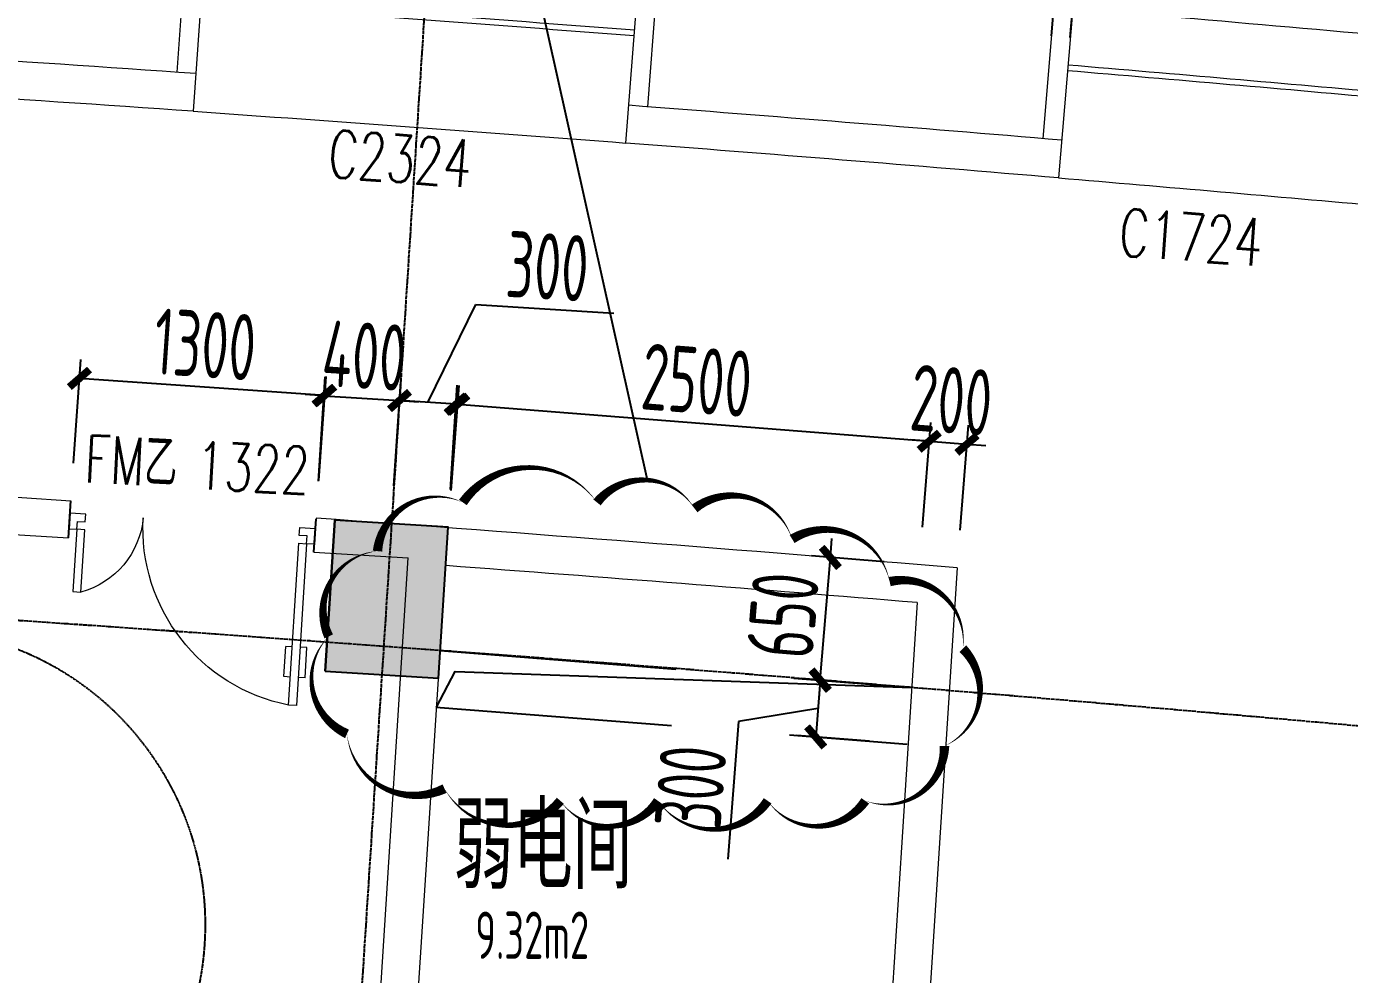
# Model space of a CAD drawing. Header units: millimetres. Extents: x 11515858 to 24947533, y -12764720 to -6305528.
# Drawn here: x 11800065 to 11807060, y -6380067 to -6375054 of the extents above; entities that cross this region are included whole.
import ezdxf
from ezdxf.enums import TextEntityAlignment as Align

# ---------------------------------------------------------------- set-up
doc = ezdxf.new("R2010")
doc.units = ezdxf.units.MM
doc.header["$LTSCALE"] = 10
for name, pattern in [('A2-RG-AXIS$0$CENTER', [2, 1.25, -0.25, 0.25, -0.25]), ('A2-RG-AXIS$0$DOTE', [2.42, 2, -0.2, 0.02, -0.2]), ('A2-RI-F3$0$DOT2', [0.125, 0, -0.125]), ('A2-RI-F3$0$HIDDEN', [0.375, 0.25, -0.125]), ('A2-RV-F3$0$HIDDEN', [0.375, 0.25, -0.125])]:
    doc.linetypes.add(name, pattern=pattern)
for name, color, linetype in [('A2-RB-F3$0$A-DIMS-100', 1, 'Continuous'), ('A2-RG-AXIS$0$A-GRID', 1, 'A2-RG-AXIS$0$CENTER'), ('A2-RI-F3$0$A-HOLE', 2, 'Continuous'), ('A2-RI-F3$0$A-SYMB-AREA', 4, 'Continuous'), ('A2-RI-F3$0$A-SYMB-DOOR', 4, 'Continuous'), ('A2-RI-F3$0$A-SYMB-NAME', 4, 'Continuous'), ('A2-RI-F3$0$A-SYMB-VOID', 35, 'Continuous'), ('A2-RS-F3$0$A-HATH-GRAY', 8, 'Continuous'), ('A2-RS-F3$0$A-WALL-CONC', 6, 'Continuous'), ('A2-RV-F3$0$A-SYMB', 4, 'Continuous')]:
    doc.layers.add(name, color=color, linetype=linetype)
for name, color, linetype, lineweight in [('A2-RI-F3$0$A-DOOR', 32, 'Continuous', 5), ('A2-RI-F3$0$A-FLOR-OTLN', 4, 'A2-RI-F3$0$DOT2', 5), ('A2-RI-F3$0$A-GLAZ', 140, 'Continuous', 5), ('A2-RI-F3$0$A-WALL', 7, 'Continuous', 5)]:
    doc.layers.add(name, color=color, linetype=linetype, lineweight=lineweight)
doc.layers.add('A2-RI-F3$0$A-X-AREA', color=6, linetype='Continuous', plot=False)
doc.layers.get('A2-RI-F3$0$A-X-AREA').off()
doc.styles.add('A2-RB-F3$0$XD2008', font='hzs.shx', dxfattribs={"width": 0.7, "bigfont": 'hztxt.shx'})
doc.styles.add('A2-RI-F3$0$ECADI', font='hzs.shx', dxfattribs={"width": 0.7, "bigfont": 'hztxt.shx'})
doc.styles.add('A2-RI-F3$0$ECADI-TXT', font='simplex.shx', dxfattribs={"bigfont": 'hztxt.shx'})
doc.dimstyles.new('A2-RB-F3$0$XD100$0', dxfattribs={"dimscale": 100, "dimtxt": 3.5, "dimasz": 1, "dimexe": 1, "dimexo": 2, "dimgap": 0.5, "dimtad": 1, "dimdec": 0, "dimdsep": 46, "dimtxsty": 'A2-RB-F3$0$XD2008', "dimblk1": 'A2-RB-F3$0$_ArchTick', "dimblk2": 'A2-RB-F3$0$_ArchTick', "dimsah": 1, "dimcen": 2.5, "dimclrt": 4, "dimaunit": 1, "dimadec": 0, "dimazin": 0, "dimtfac": 1, "dimtdec": 0, "dimtix": 1, "dimtmove": 1, "dimatfit": 3, "dimfxl": 0, "dimtolj": 1, "dimtzin": 0, "dimarcsym": 0})

# ---------------------------------------------------------------- blocks, each defined once
blk = doc.blocks.new('A2-RG-AXIS')
at = {"layer": 'A2-RG-AXIS$0$A-GRID', "linetype": 'A2-RG-AXIS$0$DOTE'}
blk.add_line((11802922, -6363265.7), (11800933.1, -6394199.2), dxfattribs=at)
for radius in [323300, 316700]:
    blk.add_arc((11778730.7, -6694178.7), radius, 75.589285, 95.407644, dxfattribs=at)
blk = doc.blocks.new('A2-RV-F3')
at = {"layer": 'A2-RV-F3$0$A-SYMB', "linetype": 'A2-RV-F3$0$HIDDEN'}
blk.add_arc((11799446, -6379805.1), 1565, 266.32117, 86.32117, dxfattribs=at)
blk = doc.blocks.new('A2-RB-F3$0$_ArchTick')
at = {"color": 0, "linetype": 'ByBlock', "const_width": 0.4}
blk.add_lwpolyline([(-0.5, -0.5), (0.5, 0.5)], dxfattribs=at)
blk = doc.blocks.new('*D741')
at = {"layer": 'A2-RB-F3$0$A-DIMS-100', "color": 0, "lineweight": -2, "transparency": 16777216}
for p, q in [((11801608.7, -6377457.4), (11801644.2, -6376906)), ((11802007.9, -6377483), (11802043.4, -6376931.7)), ((11801637.8, -6377005.8), (11801538, -6376999.4)), ((11801637.8, -6377005.8), (11802036.9, -6377031.5)), ((11802036.9, -6377031.5), (11802136.7, -6377037.9))]:
    blk.add_line(p, q, dxfattribs=at)
at = {"layer": 'Defpoints', "color": 0, "transparency": 16777216}
for p in [(11802036.9, -6377031.5), (11801595.9, -6377656.9), (11801995.1, -6377682.6)]:
    blk.add_point(p, dxfattribs=at)
at = {"layer": 'A2-RB-F3$0$A-DIMS-100', "color": 0, "lineweight": -2, "transparency": 16777216, "xscale": 100, "yscale": 100, "zscale": 100}
for p, rotation in [((11801637.8, -6377005.8), 356.3212734462378), ((11802036.9, -6377031.5), 176.3212734462378)]:
    blk.add_blockref('A2-RB-F3$0$_ArchTick', p, dxfattribs=dict(at, rotation=rotation))
at = {"layer": 'A2-RB-F3$0$A-DIMS-100', "color": 4, "transparency": 16777216, "insert": (11801851.8, -6376794.1), "char_height": 350, "attachment_point": 5, "rotation": 356.32127, "style": 'A2-RB-F3$0$XD2008'}
blk.add_mtext('\\A1;400', dxfattribs=at)
blk = doc.blocks.new('*D742')
at = {"layer": 'A2-RB-F3$0$A-DIMS-100', "color": 0, "lineweight": -2, "transparency": 16777216}
for p, q in [((11800313.2, -6377363.2), (11800351.7, -6376814.4)), ((11801641.5, -6377004.9), (11800344.7, -6376914.1)), ((11801610.1, -6377454), (11801648.5, -6376905.2))]:
    blk.add_line(p, q, dxfattribs=at)
at = {"layer": 'Defpoints', "color": 0, "transparency": 16777216}
for p in [(11800344.7, -6376914.1), (11800299.3, -6377562.7), (11801596.1, -6377653.5)]:
    blk.add_point(p, dxfattribs=at)
at = {"layer": 'A2-RB-F3$0$A-DIMS-100', "color": 0, "lineweight": -2, "transparency": 16777216, "xscale": 100, "yscale": 100, "zscale": 100}
for p, rotation in [((11800344.7, -6376914.1), 175.9950317322784), ((11801641.5, -6377004.9), 355.9950317322784)]:
    blk.add_blockref('A2-RB-F3$0$_ArchTick', p, dxfattribs=dict(at, rotation=rotation))
at = {"layer": 'A2-RB-F3$0$A-DIMS-100', "color": 4, "transparency": 16777216, "insert": (11801008.8, -6376735.1), "char_height": 350, "attachment_point": 5, "rotation": 355.99503, "style": 'A2-RB-F3$0$XD2008'}
blk.add_mtext('\\A1;1300', dxfattribs=at)
blk = doc.blocks.new('*D886')
at = {"layer": 'A2-RB-F3$0$A-DIMS-100', "color": 0, "lineweight": -2, "transparency": 16777216}
for p, q in [((11805583.7, -6375112.1), (11805652.2, -6374308.9)), ((11807337.9, -6374553), (11805643.7, -6374408.5)), ((11807277.9, -6375256.6), (11807346.4, -6374453.4))]:
    blk.add_line(p, q, dxfattribs=at)
at = {"layer": 'Defpoints', "color": 0, "transparency": 16777216}
for p in [(11805643.7, -6374408.5), (11805566.7, -6375311.4), (11807260.9, -6375455.9)]:
    blk.add_point(p, dxfattribs=at)
at = {"layer": 'A2-RB-F3$0$A-DIMS-100', "color": 0, "lineweight": -2, "transparency": 16777216, "xscale": 100, "yscale": 100, "zscale": 100}
for p, rotation in [((11805643.7, -6374408.5), 175.1242101270753), ((11807337.9, -6374553), 355.1242101270753)]:
    blk.add_blockref('A2-RB-F3$0$_ArchTick', p, dxfattribs=dict(at, rotation=rotation))
at = {"layer": 'A2-RB-F3$0$A-DIMS-100', "color": 4, "transparency": 16777216, "insert": (11806509.9, -6374256.6), "char_height": 350, "attachment_point": 5, "rotation": 355.12421, "style": 'A2-RB-F3$0$XD2008'}
blk.add_mtext('\\A1;1700', dxfattribs=at)
blk = doc.blocks.new('*D887')
at = {"layer": 'A2-RB-F3$0$A-DIMS-100', "color": 0, "lineweight": -2, "transparency": 16777216}
for p, q in [((11805483.8, -6375103.7), (11805551.4, -6374300.4)), ((11805583.5, -6375112.1), (11805651.1, -6374308.8)), ((11805543, -6374400), (11805443.4, -6374391.6)), ((11805642.7, -6374408.4), (11805543, -6374400)), ((11805642.7, -6374408.4), (11805742.3, -6374416.8))]:
    blk.add_line(p, q, dxfattribs=at)
at = {"layer": 'Defpoints', "color": 0, "transparency": 16777216}
for p in [(11805543, -6374400), (11805467, -6375303), (11805566.7, -6375311.4)]:
    blk.add_point(p, dxfattribs=at)
at = {"layer": 'A2-RB-F3$0$A-DIMS-100', "color": 0, "lineweight": -2, "transparency": 16777216, "xscale": 100, "yscale": 100, "zscale": 100}
for p, rotation in [((11805543, -6374400), 355.1892071334413), ((11805642.7, -6374408.4), 175.1892071334413)]:
    blk.add_blockref('A2-RB-F3$0$_ArchTick', p, dxfattribs=dict(at, rotation=rotation))
at = {"layer": 'A2-RB-F3$0$A-DIMS-100', "color": 4, "transparency": 16777216, "insert": (11805611.7, -6374180), "char_height": 350, "attachment_point": 5, "rotation": 355.18921, "style": 'A2-RB-F3$0$XD2008'}
blk.add_mtext('\\A1;100', dxfattribs=at)
blk = doc.blocks.new('*D964')
at = {"layer": 'A2-RB-F3$0$A-DIMS-100', "color": 0, "lineweight": -2, "transparency": 16777216}
for p, q in [((11802309.7, -6377506.6), (11802353.1, -6376951.7)), ((11802345.3, -6377051.4), (11804838, -6377246.5)), ((11804802.4, -6377701.7), (11804845.8, -6377146.8))]:
    blk.add_line(p, q, dxfattribs=at)
at = {"layer": 'Defpoints', "color": 0, "transparency": 16777216}
for p in [(11804838, -6377246.5), (11802294.1, -6377706), (11804786.8, -6377901.1)]:
    blk.add_point(p, dxfattribs=at)
at = {"layer": 'A2-RB-F3$0$A-DIMS-100', "color": 0, "lineweight": -2, "transparency": 16777216, "xscale": 100, "yscale": 100, "zscale": 100}
for p, rotation in [((11802345.3, -6377051.4), 175.5251320610947), ((11804838, -6377246.5), 355.5251320610947)]:
    blk.add_blockref('A2-RB-F3$0$_ArchTick', p, dxfattribs=dict(at, rotation=rotation))
at = {"layer": 'A2-RB-F3$0$A-DIMS-100', "color": 4, "transparency": 16777216, "insert": (11803609.2, -6376924.6), "char_height": 350, "attachment_point": 5, "rotation": 355.52513, "style": 'A2-RB-F3$0$XD2008'}
blk.add_mtext('\\A1;2500', dxfattribs=at)
blk = doc.blocks.new('*D965')
at = {"layer": 'A2-RB-F3$0$A-DIMS-100', "color": 0, "lineweight": -2, "transparency": 16777216}
for p, q in [((11804802.4, -6377701.7), (11804845.8, -6377146.8)), ((11805001.8, -6377717.3), (11805045.3, -6377162.4)), ((11804838, -6377246.5), (11804738.3, -6377238.7)), ((11804838, -6377246.5), (11805037.5, -6377262.1)), ((11805037.5, -6377262.1), (11805137.1, -6377269.9))]:
    blk.add_line(p, q, dxfattribs=at)
at = {"layer": 'Defpoints', "color": 0, "transparency": 16777216}
for p in [(11805037.5, -6377262.1), (11804786.8, -6377901.1), (11804986.2, -6377916.7)]:
    blk.add_point(p, dxfattribs=at)
at = {"layer": 'A2-RB-F3$0$A-DIMS-100', "color": 0, "lineweight": -2, "transparency": 16777216, "xscale": 100, "yscale": 100, "zscale": 100}
for p, rotation in [((11804838, -6377246.5), 355.5251322163591), ((11805037.5, -6377262.1), 175.525132216359)]:
    blk.add_blockref('A2-RB-F3$0$_ArchTick', p, dxfattribs=dict(at, rotation=rotation))
at = {"layer": 'A2-RB-F3$0$A-DIMS-100', "color": 4, "transparency": 16777216, "insert": (11804955.3, -6377030), "char_height": 350, "attachment_point": 5, "rotation": 355.52513, "style": 'A2-RB-F3$0$XD2008'}
blk.add_mtext('\\A1;200', dxfattribs=at)
blk = doc.blocks.new('*D966')
at = {"layer": 'A2-RB-F3$0$A-DIMS-100', "color": 0, "lineweight": -2, "transparency": 16777216}
for p, q in [((11802186.6, -6377041.1), (11802441.1, -6376523.5)), ((11802441.1, -6376523.5), (11803169.5, -6376570.3)), ((11802007.9, -6377483), (11802043.4, -6376931.7)), ((11802307.3, -6377502.3), (11802342.7, -6376950.9)), ((11802336.3, -6377050.7), (11802036.9, -6377031.5))]:
    blk.add_line(p, q, dxfattribs=at)
at = {"layer": 'Defpoints', "color": 0, "transparency": 16777216}
for p in [(11802036.9, -6377031.5), (11801995.1, -6377682.6), (11802294.5, -6377701.9)]:
    blk.add_point(p, dxfattribs=at)
at = {"layer": 'A2-RB-F3$0$A-DIMS-100', "color": 0, "lineweight": -2, "transparency": 16777216, "xscale": 100, "yscale": 100, "zscale": 100}
for p, rotation in [((11802036.9, -6377031.5), 176.3211735637317), ((11802336.3, -6377050.7), 356.3211735637317)]:
    blk.add_blockref('A2-RB-F3$0$_ArchTick', p, dxfattribs=dict(at, rotation=rotation))
at = {"layer": 'A2-RB-F3$0$A-DIMS-100', "color": 4, "transparency": 16777216, "insert": (11802819.7, -6376322.3), "char_height": 350, "attachment_point": 5, "rotation": 356.32117, "style": 'A2-RB-F3$0$XD2008'}
blk.add_mtext('\\A1;300', dxfattribs=at)
blk = doc.blocks.new('*D967')
at = {"layer": 'A2-RB-F3$0$A-DIMS-100', "color": 0, "lineweight": -2, "transparency": 16777216}
for p, q in [((11804545.8, -6378533.3), (11804161.3, -6378503.2)), ((11804261, -6378511), (11804237.5, -6378810.1)), ((11804249.2, -6378660.5), (11803829.7, -6378727.9)), ((11803829.7, -6378727.9), (11803772.7, -6379455.7)), ((11804522.3, -6378832.4), (11804137.8, -6378802.3))]:
    blk.add_line(p, q, dxfattribs=at)
at = {"layer": 'Defpoints', "color": 0, "transparency": 16777216}
for p in [(11804745.2, -6378549), (11804237.5, -6378810.1), (11804721.7, -6378848.1)]:
    blk.add_point(p, dxfattribs=at)
at = {"layer": 'A2-RB-F3$0$A-DIMS-100', "color": 0, "lineweight": -2, "transparency": 16777216, "xscale": 100, "yscale": 100, "zscale": 100}
for p, rotation in [((11804261, -6378511), 85.51445420286703), ((11804237.5, -6378810.1), 265.514454202867)]:
    blk.add_blockref('A2-RB-F3$0$_ArchTick', p, dxfattribs=dict(at, rotation=rotation))
at = {"layer": 'A2-RB-F3$0$A-DIMS-100', "color": 4, "transparency": 16777216, "insert": (11803576.9, -6379074.2), "char_height": 350, "attachment_point": 5, "rotation": 85.51445, "style": 'A2-RB-F3$0$XD2008'}
blk.add_mtext('\\A1;300', dxfattribs=at)
blk = doc.blocks.new('*D648')
at = {"layer": 'A2-RB-F3$0$A-DIMS-100', "color": 0, "lineweight": -2, "transparency": 16777216}
for p, q in [((11804315.1, -6377861.3), (11804323.3, -6377761.7)), ((11804599.2, -6377884.7), (11804215.5, -6377853.1)), ((11804261.7, -6378509.1), (11804315.1, -6377861.3)), ((11804545.8, -6378532.5), (11804162.1, -6378500.9)), ((11804261.7, -6378509.1), (11804253.5, -6378608.8))]:
    blk.add_line(p, q, dxfattribs=at)
at = {"layer": 'Defpoints', "color": 0, "transparency": 16777216}
for p in [(11804315.1, -6377861.3), (11804798.6, -6377901.2), (11804745.2, -6378549)]:
    blk.add_point(p, dxfattribs=at)
at = {"layer": 'A2-RB-F3$0$A-DIMS-100', "color": 0, "lineweight": -2, "transparency": 16777216, "xscale": 100, "yscale": 100, "zscale": 100}
for p, rotation in [((11804315.1, -6377861.3), 265.2882873875389), ((11804261.7, -6378509.1), 85.28828738753896)]:
    blk.add_blockref('A2-RB-F3$0$_ArchTick', p, dxfattribs=dict(at, rotation=rotation))
at = {"layer": 'A2-RB-F3$0$A-DIMS-100', "color": 4, "transparency": 16777216, "insert": (11804064.2, -6378166.7), "char_height": 350, "attachment_point": 5, "rotation": 85.28829, "style": 'A2-RB-F3$0$XD2008'}
blk.add_mtext('\\A1;650', dxfattribs=at)
blk = doc.blocks.new('A2-RI-F3$0$SERSRHRHDTRJ')
at = {"layer": 'A2-RI-F3$0$A-DOOR'}
for p, q in [((11800475.4, -6393800), (11800415.4, -6394655.5)), ((11800516.9, -6393803.1), (11800475.4, -6393800)), ((11800456.9, -6394658.5), (11800516.9, -6393803.1)), ((11800431.4, -6393945.8), (11800419.8, -6394105.8)), ((11800466.6, -6393948.4), (11800431.4, -6393945.8)), ((11800543.3, -6393953.9), (11800508.1, -6393951.4)), ((11800543.3, -6393953.9), (11800531.7, -6394113.9)), ((11800455, -6394108.3), (11800419.8, -6394105.8)), ((11800531.7, -6394113.9), (11800496.6, -6394111.3)), ((11799243, -6394573.2), (11799266.1, -6394243.9)), ((11799266.1, -6394243.9), (11799307.6, -6394246.8)), ((11799307.6, -6394246.8), (11799284.6, -6394576.1)), ((11799195.7, -6394653.5), (11799201.5, -6394570.3)), ((11799201.5, -6394570.3), (11799243, -6394573.2)), ((11799243, -6394573.2), (11799240.1, -6394614.8)), ((11799240.1, -6394614.8), (11799281.7, -6394617.7)), ((11799284.6, -6394576.1), (11799243, -6394573.2)), ((11799281.7, -6394617.7), (11799278.8, -6394659.3)), ((11799278.8, -6394659.3), (11799195.7, -6394653.5)), ((11799195.7, -6394653.5), (11799195.7, -6394653.5)), ((11800412.4, -6394697), (11800409.3, -6394738.6)), ((11800453.9, -6394700), (11800412.4, -6394697)), ((11800415.4, -6394655.5), (11800456.9, -6394658.5)), ((11800456.9, -6394658.5), (11800453.9, -6394700)), ((11800498.5, -6394661.5), (11800456.9, -6394658.5)), ((11800492.5, -6394744.6), (11800498.5, -6394661.5)), ((11800409.3, -6394738.6), (11800492.5, -6394744.6)), ((11800492.5, -6394744.6), (11800492.5, -6394744.6))]:
    blk.add_line(p, q, dxfattribs=at)
for centre, radius, start, end in [((11800532.6, -6394751.2), 952.8, 93.44102, 175.72163), ((11799135.2, -6394659.8), 447.6, 357.40877, 67.34678)]:
    blk.add_arc(centre, radius, start, end, dxfattribs=at)
blk = doc.blocks.new('A2-RI-F3$0$ECADI-TAG-DOOR')
blk = doc.blocks.new('A2-RI-F3$0$5erhfh')
at = {"layer": 'A2-RI-F3$0$A-SYMB-AREA', "style": 'A2-RI-F3$0$ECADI', "width": 0.7}
blk.add_attdef('340M2', text='', height=2.5, dxfattribs=at).set_placement((0, 1.25), align=Align.MIDDLE_LEFT)
at = {"layer": 'A2-RI-F3$0$A-SYMB-NAME', "style": 'A2-RI-F3$0$ECADI', "width": 0.7}
blk.add_attdef('CHINESENAME', (-12.292, 3.087), '', height=4.5, dxfattribs=at)
blk = doc.blocks.new('A2-RI-F3$0$Bay 2')
at = {"layer": 'A2-RI-F3$0$A-FLOR-OTLN', "linetype": 'Continuous'}
for radius in [320350, 319450]:
    blk.add_arc((15603.1, -319068.7), radius, 92.388185, 92.799647, dxfattribs=at)
at = {"layer": 'A2-RI-F3$0$A-GLAZ'}
for radius in [320050, 320020]:
    blk.add_arc((15603.1, -319068.7), radius, 92.388185, 92.799647, dxfattribs=at)
at = {"layer": 'A2-RI-F3$0$A-WALL'}
for p, q in [((2254.2, 1003), (2291.7, 103.8)), ((2354.1, 1007.2), (2383.3, 307.8)), ((-109.6, 194.9), (-143.8, 894)), ((0, 0), (-44, 898.9))]:
    blk.add_line(p, q, dxfattribs=at)
for start, end in [(92.3703, 92.388185), (92.799647, 92.817532)]:
    blk.add_arc((15603.1, -319068.7), 320350, start, end, dxfattribs=at)
blk = doc.blocks.new('A2-RI-F3$0$Bay 1')
at = {"layer": 'A2-RI-F3$0$A-FLOR-OTLN', "linetype": 'Continuous'}
for radius, end in [(320350, 93.622485), (319450, 93.519662)]:
    blk.add_arc((19611.4, -318847.5), radius, 93.211108, end, dxfattribs=at)
at = {"layer": 'A2-RI-F3$0$A-GLAZ'}
for radius in [320050, 320020]:
    blk.add_arc((19611.4, -318847.5), radius, 93.211108, 93.519662, dxfattribs=at)
at = {"layer": 'A2-RI-F3$0$A-WALL'}
for p, q in [((1666.9, 999.6), (1717.4, 101)), ((1766.8, 1005.2), (1806, 306.3)), ((-728.8, 856.2), (-684.6, 157.6)), ((-629, 862.5), (-36.8, 598.9)), ((-36.8, 598.9), (0, 0))]:
    blk.add_line(p, q, dxfattribs=at)
for start, end in [(93.193223, 93.211108), (93.622485, 93.64037)]:
    blk.add_arc((19611.4, -318847.5), 320350, start, end, dxfattribs=at)
blk = doc.blocks.new('A2-RI-F3')
for p, q in [((11800286.8, -6377756.7), (11800299.3, -6377562.7)), ((11801584.6, -6377833), (11801595.9, -6377656.9)), ((11801644.4, -6378461.8), (11801695.7, -6377663.4))]:
    blk.add_line(p, q)
at = {"layer": 'A2-RI-F3$0$A-HOLE', "linetype": 'A2-RI-F3$0$HIDDEN', "ltscale": 500}
for p, q in [((11802252.6, -6378353.4), (11804745.2, -6378549)), ((11802229.1, -6378652.5), (11804721.7, -6378848.1))]:
    blk.add_line(p, q, dxfattribs=at)
at = {"layer": 'A2-RI-F3$0$A-SYMB-VOID', "ltscale": 500}
blk.add_lwpolyline([(11802233.2, -6378652.8), (11802331.8, -6378464.7), (11804745.2, -6378549)], dxfattribs=at)
at = {"layer": 'A2-RI-F3$0$A-WALL'}
for p, q in [((11794299.4, -6377404.5), (11800286.8, -6377756.7)), ((11801584.6, -6377833), (11802083.6, -6377862.4)), ((11801867.4, -6381255.2), (11802083.6, -6377862.4)), ((11802066.4, -6381247.5), (11802281.3, -6377904)), ((11804986.2, -6377916.7), (11804722.6, -6382016.7)), ((11804774, -6378099.8), (11804535.9, -6381804.3))]:
    blk.add_line(p, q, dxfattribs=at)
for centre, radius, start, end in [((11778730.7, -6694178.7), 319650, 86.012228, 86.526512), ((11778730.7, -6694178.7), 319450, 86.012228, 86.526512), ((11778730.7, -6694178.7), 319650, 85.189305, 85.600766), ((11778730.7, -6694178.7), 319450, 85.189305, 85.600766), ((11778729.9, -6694115.1), 317286.3, 86.101989, 89.104707), ((11778730.7, -6694178.7), 317350, 85.254288, 85.868197), ((11778730.7, -6694178.7), 317150, 85.289753, 85.741445)]:
    blk.add_arc(centre, radius, start, end, dxfattribs=at)
at = {"layer": 'Defpoints', "color": 3}
blk.add_line((11803347.6, -6377452.1), (11797759.5, -6352383.5), dxfattribs=at)
blk.add_lwpolyline([(11803081.3, -6377570.2, 0, 50, 0.520567), (11802372, -6377570.2, 0, 50, 0.520567), (11802372, -6377570.2, 0, 50, 0.520567), (11801920.6, -6377827.9, 0, 50, 0.520567), (11801920.6, -6377827.9, 0, 50, 0.520567), (11801662.7, -6378278.7, 0, 50, 0.520567), (11801662.7, -6378278.7, 0, 50, 0.520567), (11801759.4, -6378794, 0, 50, 0.520567), (11801759.4, -6378794, 0, 50, 0.520567), (11802275.3, -6379083.8, 0, 50, 0.520567), (11802275.3, -6379083.8, 0, 50, 0.520567), (11802887.8, -6379148.2, 0, 50, 0.520567), (11802887.8, -6379148.2, 0, 50, 0.520567), (11803403.6, -6379148.2, 0, 50, 0.520567), (11803403.6, -6379148.2, 0, 50, 0.520567), (11803983.9, -6379148.2, 0, 50, 0.520567), (11803983.9, -6379148.2, 0, 50, 0.520567), (11804499.8, -6379148.2, 0, 50, 0.520567), (11804499.8, -6379148.2, 0, 50, 0.520567), (11804918.9, -6378858.4, 0, 50, 0.520567), (11804918.9, -6378858.4, 0, 50, 0.520567), (11805015.6, -6378343.1, 0, 50, 0.520567), (11805015.6, -6378343.1, 0, 50, 0.520567), (11804628.7, -6377988.9, 0, 50, 0.520567), (11804628.7, -6377988.9, 0, 50, 0.520567), (11804112.9, -6377763.5, 0, 50, 0.520567), (11804112.9, -6377763.5, 0, 50, 0.520567), (11803597.1, -6377602.4, 0, 50, 0.520567), (11803597.1, -6377602.4, 0, 50, 0.520567), (11803081.3, -6377570.2, 0, 0, 0)], format="xyseb", dxfattribs=at)
at = {"linetype": 'A2-RI-F3$0$HIDDEN', "ltscale": 3}
blk.add_blockref('A2-RG-AXIS', (0, 0), dxfattribs=at)
at = {"xscale": -1, "rotation": 358.4003164090583}
for name, p in [('A2-RI-F3$0$Bay 2', (11803234.3, -6375669.9)), ('A2-RI-F3$0$Bay 1', (11807234.9, -6376003))]:
    blk.add_blockref(name, p, dxfattribs=at)
ref = blk.add_blockref('A2-RI-F3$0$5erhfh', (11803551.9, -6379922.3), dxfattribs=dict(xscale=100, yscale=100, zscale=100))
ref.add_attrib('340M2', '9.32m2', (11802437.4, -6379983.7), dxfattribs={"layer": 'A2-RI-F3$0$A-SYMB-AREA', "height": 250, "style": 'A2-RI-F3$0$ECADI', "width": 0.7})
ref.add_attrib('CHINESENAME', '弱电间', (11802322.7, -6379613.5), dxfattribs={"layer": 'A2-RI-F3$0$A-SYMB-NAME', "height": 450, "style": 'A2-RI-F3$0$ECADI', "width": 0.7})
at = {"layer": 'A2-RI-F3$0$A-SYMB-DOOR'}
ref = blk.add_blockref('A2-RI-F3$0$ECADI-TAG-DOOR', (11802584.5, -6376648.1), dxfattribs=dict(at, xscale=99.99999999932733, yscale=99.99999999932733, zscale=99.99999999932733, rotation=355.7672760885794))
ref.add_attrib('门窗主编号1', 'C2324', dxfattribs={"height": 250, "rotation": 355.76728, "style": 'A2-RI-F3$0$ECADI-TXT', "width": 0.7}).set_placement((11802408.9, -6375904.7), align=Align.RIGHT)
ref = blk.add_blockref('A2-RI-F3$0$ECADI-TAG-DOOR', (11806766.1, -6377063.9), dxfattribs=dict(at, xscale=99.99999999932733, yscale=99.99999999932733, zscale=99.99999999932733, rotation=355.7672760885794))
ref.add_attrib('门窗主编号1', 'C1724', dxfattribs={"height": 250, "rotation": 355.76728, "style": 'A2-RI-F3$0$ECADI-TXT', "width": 0.7}).set_placement((11806590.6, -6376320.5), align=Align.RIGHT)
ref = blk.add_blockref('A2-RI-F3$0$ECADI-TAG-DOOR', (11801050.5, -6378227.6, -333.3), dxfattribs=dict(at, xscale=100.0000000006261, yscale=100.0000000006261, zscale=100.0000000006261, rotation=357.125975203556))
ref.add_attrib('门窗主编号1', 'FM乙', dxfattribs={"height": 250, "rotation": 357.12598, "style": 'A2-RI-F3$0$ECADI-TXT', "width": 0.7}).set_placement((11800857.4, -6377488.5, -333.3), align=Align.RIGHT)
ref.add_attrib('门窗主编号2', '1322', (11800956, -6377497.7), dxfattribs={"height": 250, "rotation": 357.12598, "style": 'A2-RI-F3$0$ECADI-TXT', "width": 0.7})
at = {"layer": 'A2-RI-F3$0$A-X-AREA', "xscale": -1, "rotation": 172.3863894299648}
blk.add_blockref('A2-RI-F3$0$SERSRHRHDTRJ', (-742119.5, -11152607.8), dxfattribs=at)
blk = doc.blocks.new('A2-RS-F3')
at = {"layer": 'A2-RS-F3$0$A-HATH-GRAY', "ltscale": 3}
h = blk.add_hatch(color=256, dxfattribs=at)
h.paths.add_polyline_path([(11780370.9, -6378132.8), (11781370.9, -6378139.6), (11781379.7, -6376839.6), (11780379.7, -6376832.8)])
h.paths.add_polyline_path([(11771295.3, -6378216.2), (11772295, -6378194.3), (11772266.5, -6376894.6), (11771266.7, -6376916.1)])
h.paths.add_polyline_path([(11789445.2, -6378310.2), (11790444.5, -6378345.7), (11790490.7, -6377046.5), (11789491.3, -6377010.6)])
h.paths.add_polyline_path([(11794061, -6377995.6), (11794659.8, -6378034.1), (11794711.1, -6377235.6), (11794112.3, -6377197.1)])
h.paths.add_polyline_path([(11762225.8, -6378560), (11763224.5, -6378509.3), (11763158.6, -6377210.6), (11762159.9, -6377261.3)])
h.paths.add_polyline_path([(11756037.9, -6378647), (11756835.4, -6378583.6), (11756756.1, -6377586.7), (11755958.6, -6377650.1)])
h.paths.add_polyline_path([(11801644.4, -6378461.8), (11802243.1, -6378500.3), (11802294.5, -6377701.9), (11801695.7, -6377663.4)])
h.paths.add_polyline_path([(11751541.3, -6379498.7), (11752338.8, -6379435.3), (11752219.8, -6377940), (11751422.4, -6378003.4)])
h.paths.add_polyline_path([(11807663.9, -6379405.7), (11808460.5, -6379479.9), (11808571.8, -6378285.1), (11807775.3, -6378210.6)])
h.paths.add_polyline_path([(11816584.8, -6380403.2), (11817577.3, -6380525.1), (11817735.8, -6379234.7), (11816743.2, -6379112.9)])
h.paths.add_polyline_path([(11825579.4, -6381618.6), (11826568.2, -6381768.4), (11826762.9, -6380483.1), (11825774.2, -6380333.3)])
h.paths.add_polyline_path([(11793833.2, -6381538.6), (11794432, -6381577.1), (11794483.3, -6380778.7), (11793884.5, -6380740.2)])
h.paths.add_polyline_path([(11801416.6, -6382004.6), (11802015.3, -6382043.1), (11802066.7, -6381244.7), (11801467.9, -6381206.2)])
h.paths.add_polyline_path([(11834536.4, -6383084.9), (11835520.4, -6383263), (11835752, -6381983.8), (11834767.9, -6381805.7)])
h.paths.add_polyline_path([(11843441.7, -6384836.8), (11844420.2, -6385043.1), (11844688.3, -6383771), (11843709.9, -6383564.7)])
h.paths.add_polyline_path([(11849706.8, -6386047.7), (11850486.4, -6386227.4), (11850720.8, -6385255.2), (11849941.2, -6385075.5)])
h.paths.add_polyline_path([(11756683.4, -6386771.7), (11757480.7, -6386706.4), (11757402.3, -6385711.3), (11756604.9, -6385774.7)])
h.paths.add_polyline_path([(11752167.8, -6387373.9), (11752965.3, -6387310.5), (11752846.3, -6385815.2), (11752048.8, -6385878.6)])
h.paths.add_polyline_path([(11854131.9, -6387106.5), (11854911.5, -6387286.2), (11855145.9, -6386314), (11854366.3, -6386134.3)])
h.paths.add_polyline_path([(11793236.4, -6390820.6), (11793835.2, -6390859), (11793886.5, -6390060.7), (11793287.7, -6390022.2)])
h.paths.add_polyline_path([(11800819.8, -6391285.9), (11801418.6, -6391324.4), (11801469.9, -6390525.9), (11800871.2, -6390487.4)])
h.paths.add_polyline_path([(11847832.2, -6393825.3), (11848611.8, -6394005), (11848846.2, -6393032.8), (11848066.6, -6392853.1)])
h.paths.add_polyline_path([(11780263.2, -6394032.4), (11781263.2, -6394039.2), (11781272, -6392739.2), (11780272, -6392732.1)])
h.paths.add_polyline_path([(11771644.2, -6394112.4), (11772644, -6394090.4), (11772615.4, -6392790.7), (11771615.7, -6392812.3)])
h.paths.add_polyline_path([(11788881, -6394200.2), (11789880.4, -6394235.7), (11789926.5, -6392936.5), (11788927.1, -6392900.6)])
h.paths.add_polyline_path([(11793008.6, -6394363.6), (11793607.4, -6394402.1), (11793658.7, -6393603.7), (11793059.9, -6393565.2)])
h.paths.add_polyline_path([(11763031, -6394439.6), (11764029.7, -6394388.9), (11763963.9, -6393090.2), (11762965.1, -6393140.9)])
h.paths.add_polyline_path([(11757322.6, -6394796.6), (11758120, -6394731.3), (11758040.8, -6393736.3), (11757243.3, -6393799.7)])
h.paths.add_polyline_path([(11800592, -6394828.7), (11801190.8, -6394867.2), (11801242.1, -6394068.8), (11800643.4, -6394030.3)])
h.paths.add_polyline_path([(11852257.4, -6394883.9), (11853037, -6395063.6), (11853271.3, -6394091.4), (11852491.7, -6393911.7)])
h.paths.add_polyline_path([(11752786.3, -6395149.5), (11753583.8, -6395086), (11753464.9, -6393590.8), (11752667.4, -6393654.2)])
h.paths.add_polyline_path([(11806188.5, -6395237.1), (11806985.1, -6395311.3), (11807096.4, -6394116.5), (11806299.9, -6394042)])
h.paths.add_polyline_path([(11814655.7, -6396186), (11815648.4, -6396307.3), (11815806.1, -6395016.9), (11814813.5, -6394895.6)])
h.paths.add_polyline_path([(11823197.5, -6397340.4), (11824186.2, -6397490.2), (11824381, -6396204.9), (11823392.2, -6396055.1)])
h.paths.add_polyline_path([(11831681.6, -6398728.6), (11832663, -6398920.7), (11832912.6, -6397644.9), (11831931.2, -6397452.8)])
h.paths.add_polyline_path([(11840164, -6400382.5), (11841142.5, -6400588.8), (11841410.7, -6399316.8), (11840432.2, -6399110.5)])
edge = h.paths.add_edge_path()
edge.add_arc((11780719.1, -6400485.4), 450, 0, 360)
edge = h.paths.add_edge_path()
edge.add_arc((11772285.6, -6400549.4), 450, 0, 360)
edge = h.paths.add_edge_path()
edge.add_arc((11789151.8, -6400663.7), 450, 0, 360)
edge = h.paths.add_edge_path()
edge.add_arc((11763857, -6400855.6), 450, 0, 360)
h.paths.add_polyline_path([(11845945.9, -6401651.6), (11846725.5, -6401831.2), (11846959.8, -6400859), (11846180.2, -6400679.3)])
edge = h.paths.add_edge_path()
edge.add_arc((11797575.5, -6401083.9), 450, 0, 360)
edge = h.paths.add_edge_path()
edge.add_arc((11755440.6, -6401403.6), 450.5, 0, 360)
edge = h.paths.add_edge_path()
edge.add_arc((11805983.7, -6401745.9), 450, 0, 360)
h.paths.add_polyline_path([(11850371.1, -6402710), (11851150.7, -6402889.7), (11851385, -6401917.5), (11850605.5, -6401737.8)])
edge = h.paths.add_edge_path()
edge.add_arc((11814369.4, -6402649), 450, 0, 360)
edge = h.paths.add_edge_path()
edge.add_arc((11822725.7, -6403792.5), 450, 0, 360)
edge = h.paths.add_edge_path()
edge.add_arc((11831045.7, -6405175.5), 450, 0, 360)
edge = h.paths.add_edge_path()
edge.add_arc((11839322.6, -6406796.9), 450.5, 0, 360)
edge = h.paths.add_edge_path()
edge.add_arc((11847549.5, -6408655.2), 450.5, 0, 360)
at = {"layer": 'A2-RS-F3$0$A-WALL-CONC'}
blk.add_3dface([(11801644.4, -6378461.8), (11802243.1, -6378500.3), (11802294.5, -6377701.9), (11801695.7, -6377663.4)], dxfattribs=at)
blk = doc.blocks.new('A2-RB-F3')
at = {"layer": 'A2-RB-F3$0$A-DIMS-100'}
for p1, p2, distance, picture, middle in [((11805566.7, -6375311.4), (11805467, -6375303), -906.2, '*D887', (11805611.7, -6374180)), ((11807260.9, -6375455.9), (11805566.7, -6375311.4), -906.2, '*D886', (11806509.9, -6374256.6)), ((11801596.1, -6377653.5), (11800299.3, -6377562.7), -650.2, '*D742', (11801008.8, -6376735.1)), ((11801595.9, -6377656.9), (11801995.1, -6377682.6), 652.5, '*D741', (11801851.8, -6376794.1)), ((11802294.1, -6377706), (11804786.8, -6377901.1), 656.6, '*D964', (11803609.2, -6376924.6)), ((11804786.8, -6377901.1), (11804986.2, -6377916.7), 656.6, '*D965', (11804955.3, -6377030)), ((11804745.2, -6378549), (11804798.6, -6377901.2), 485.1, '*D648', (11804064.2, -6378166.7))]:
    dim = blk.add_aligned_dim(p1=p1, p2=p2, distance=distance, dimstyle='A2-RB-F3$0$XD100$0', dxfattribs=at)
    dim.commit()
    dim.dimension.update_dxf_attribs({"geometry": picture, "text_midpoint": middle})
for base, p1, p2, angle, picture, middle in [((11802036.9, -6377031.5), (11802294.5, -6377701.9), (11801995.1, -6377682.6), 176.32117, '*D966', (11802491, -6376526.7)), ((11804237.5, -6378810.1), (11804745.2, -6378549), (11804721.7, -6378848.1), 265.51445, '*D967', (11803825.8, -6378777.8))]:
    dim = blk.add_linear_dim(base=base, p1=p1, p2=p2, angle=angle, dimstyle='A2-RB-F3$0$XD100$0', dxfattribs=at)
    dim.commit()
    dim.dimension.update_dxf_attribs({"geometry": picture, "text_midpoint": middle, "dimtype": 129})

msp = doc.modelspace()

# ---------------------------------------------------------------- block references
for name in ['A2-RB-F3', 'A2-RI-F3', 'A2-RG-AXIS', 'A2-RS-F3', 'A2-RV-F3']:
    msp.add_blockref(name, (0, 0))

doc.saveas('drawing.dxf')
